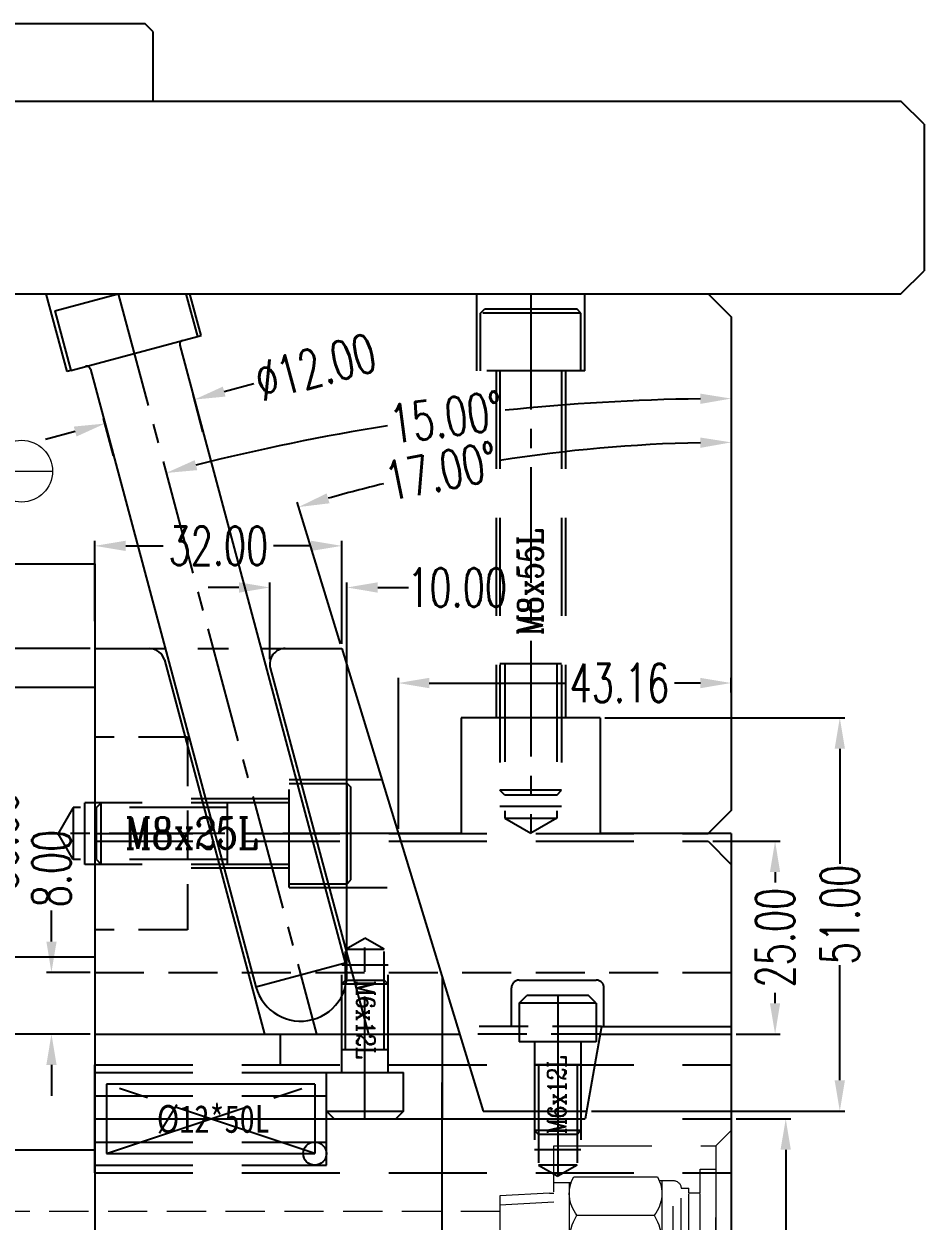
# Model space of a CAD drawing. Header units: inches. Extents: x 149964 to 151052, y -48230 to -47460.
# Drawn here: x 150584.4 to 150701.1, y -48035.6 to -47880.3 of the extents above; entities that cross this region are included whole.
import ezdxf

# ---------------------------------------------------------------- set-up
doc = ezdxf.new("R2010")
doc.units = ezdxf.units.IN
doc.header["$LTSCALE"] = 2
doc.header["$MEASUREMENT"] = 0
doc.header["$PDMODE"] = 3
doc.header["$PDSIZE"] = 0.3125
for name, pattern in [('ACAD_ISO02W100', [15, 12, -3]), ('CENTER', [50.8, 31.75, -6.35, 6.35, -6.35]), ('CENTER2', [1.125, 0.75, -0.125, 0.125, -0.125]), ('HIDDEN', [9.525, 6.35, -3.175])]:
    doc.linetypes.add(name, pattern=pattern)
doc.layers.get('0').update_dxf_attribs({"linetype": 'CONTINUOUS'})
doc.layers.get('Defpoints').update_dxf_attribs({"linetype": 'CONTINUOUS'})
for name, color, linetype in [('5', 5, 'CONTINUOUS'), ('CAV-COR', 1, 'CONTINUOUS'), ('Layer3', 3, 'CONTINUOUS'), ('PIN', 4, 'CONTINUOUS'), ('SCREW', 52, 'HIDDEN'), ('SILDE', 6, 'CONTINUOUS'), ('SLIDE', 6, 'CONTINUOUS'), ('SPRING', 160, 'CONTINUOUS'), ('WT', 4, 'CONTINUOUS'), ('文字', 1, 'CONTINUOUS')]:
    doc.layers.add(name, color=color, linetype=linetype)
for name, color, linetype, lineweight in [('dim', 3, 'CONTINUOUS', 15), ('WR', 122, 'HIDDEN', 18), ('螺絲', 42, 'ACAD_ISO02W100', 15)]:
    doc.layers.add(name, color=color, linetype=linetype, lineweight=lineweight)
doc.styles.add('ROMANC', font='romanc', dxfattribs={"width": 0.6, "height": 1})
doc.styles.get("Standard").update_dxf_attribs({"font": 'txt.shx', "width": 0.67})
doc.styles.add('新字体', font='KAIU.TTF', dxfattribs={"width": 0.75})
doc.dimstyles.new('2.00', dxfattribs={"dimtxt": 5, "dimasz": 4, "dimexe": 0.666, "dimexo": 0.626, "dimgap": 1, "dimtad": 0, "dimzin": 0, "dimdsep": 46, "dimtxsty": 'Standard', "dimcen": 0.09, "dimclrd": 3, "dimclre": 3, "dimclrt": 7, "dimazin": 0, "dimtfac": 1, "dimtofl": 0, "dimtmove": 0, "dimatfit": 0, "dimfxl": 0, "dimtolj": 1, "dimtzin": 0, "dimarcsym": 0})

# ---------------------------------------------------------------- blocks, each defined once
blk = doc.blocks.new('*D35298')
at = {"layer": 'Defpoints', "color": 0}
for p in [(150616.24, -47953.43), (150616.24, -47963.34), (150626.24, -48003.67)]:
    blk.add_point(p, dxfattribs=at)
at = {"layer": 'dim', "color": 3, "linetype": 'ByBlock', "lineweight": -2}
for p, q in [((150612.24, -47953.43), (150608.24, -47953.43)), ((150616.24, -47962.72), (150616.24, -47952.77)), ((150626.24, -48003.04), (150626.24, -47952.77)), ((150630.24, -47953.43), (150634.24, -47953.43))]:
    blk.add_line(p, q, dxfattribs=at)
at = {"layer": 'dim', "color": 3, "linetype": 'ByBlock'}
for points in [[(150612.24, -47954.1), (150612.24, -47952.76), (150616.24, -47953.43)], [(150630.24, -47952.76), (150630.24, -47954.1), (150626.24, -47953.43)]]:
    blk.add_solid(points, dxfattribs=at)
at = {"layer": 'dim', "color": 7, "linetype": 'ByBlock', "insert": (150640.54, -47953.43), "char_height": 5, "attachment_point": 5}
blk.add_mtext('\\A1;10.00', dxfattribs=at)
blk = doc.blocks.new('*D35300')
at = {"layer": 'Defpoints', "color": 0}
for p in [(150659.07, -47970.34), (150657.31, -48021.34), (150690.15, -48021.34)]:
    blk.add_point(p, dxfattribs=at)
at = {"layer": 'dim', "color": 3, "linetype": 'ByBlock', "lineweight": -2}
for p, q in [((150659.7, -47970.34), (150690.82, -47970.34)), ((150690.15, -47974.34), (150690.15, -47989.26)), ((150690.15, -48017.34), (150690.15, -48002.43)), ((150657.94, -48021.34), (150690.82, -48021.34))]:
    blk.add_line(p, q, dxfattribs=at)
at = {"layer": 'dim', "color": 3, "linetype": 'ByBlock'}
for points in [[(150690.82, -47974.34), (150689.48, -47974.34), (150690.15, -47970.34)], [(150689.48, -48017.34), (150690.82, -48017.34), (150690.15, -48021.34)]]:
    blk.add_solid(points, dxfattribs=at)
at = {"layer": 'dim', "color": 7, "linetype": 'ByBlock', "insert": (150690.15, -47995.84), "char_height": 5, "attachment_point": 5, "rotation": 90}
blk.add_mtext('\\A1;51.00', dxfattribs=at)
blk = doc.blocks.new('*D35302')
at = {"layer": 'Defpoints', "color": 0}
for p in [(150676.07, -47965.82), (150676.07, -47967.68), (150632.91, -47985.34)]:
    blk.add_point(p, dxfattribs=at)
at = {"layer": 'dim', "color": 3, "linetype": 'ByBlock', "lineweight": -2}
for p, q in [((150632.91, -47984.72), (150632.91, -47965.15)), ((150636.91, -47965.82), (150654.44, -47965.82)), ((150672.07, -47965.82), (150668.72, -47965.82)), ((150676.07, -47967.05), (150676.07, -47965.15))]:
    blk.add_line(p, q, dxfattribs=at)
at = {"layer": 'dim', "color": 3, "linetype": 'ByBlock'}
for points in [[(150636.91, -47965.15), (150636.91, -47966.49), (150632.91, -47965.82)], [(150672.07, -47966.49), (150672.07, -47965.15), (150676.07, -47965.82)]]:
    blk.add_solid(points, dxfattribs=at)
at = {"layer": 'dim', "color": 7, "linetype": 'ByBlock', "insert": (150661.58, -47965.82), "char_height": 5, "attachment_point": 5}
blk.add_mtext('\\A1;43.16', dxfattribs=at)
blk = doc.blocks.new('*D35303')
at = {"layer": 'Defpoints', "color": 0}
for p in [(150606.46, -47929.06), (150607.74, -47933.85), (150596.15, -47936.95)]:
    blk.add_point(p, dxfattribs=at)
at = {"layer": 'dim', "color": 3, "linetype": 'ByBlock', "lineweight": -2}
for p, q in [((150610.33, -47928.03), (150614.19, -47926.99)), ((150607.58, -47933.24), (150606.29, -47928.42)), ((150595.99, -47936.35), (150594.7, -47931.52)), ((150591.01, -47933.2), (150587.14, -47934.24))]:
    blk.add_line(p, q, dxfattribs=at)
at = {"layer": 'dim', "color": 3, "linetype": 'ByBlock'}
for points in [[(150610.15, -47927.38), (150610.5, -47928.67), (150606.46, -47929.06)], [(150591.18, -47933.85), (150590.83, -47932.56), (150594.87, -47932.17)]]:
    blk.add_solid(points, dxfattribs=at)
at = {"layer": 'dim', "color": 7, "linetype": 'ByBlock', "insert": (150622.17, -47924.85), "char_height": 5, "attachment_point": 5, "rotation": 15}
blk.add_mtext('%%c12.00', dxfattribs=at)
blk = doc.blocks.new('*D35311')
at = {"layer": 'Defpoints', "color": 0}
for p in [(150673.07, -47986.34), (150681.76, -47986.34), (150676.07, -48011.34)]:
    blk.add_point(p, dxfattribs=at)
at = {"layer": 'dim', "color": 3, "linetype": 'ByBlock', "lineweight": -2}
for p, q in [((150673.7, -47986.34), (150682.42, -47986.34)), ((150681.76, -47990.34), (150681.76, -47991.7)), ((150681.76, -48007.34), (150681.76, -48005.99)), ((150676.7, -48011.34), (150682.42, -48011.34))]:
    blk.add_line(p, q, dxfattribs=at)
at = {"layer": 'dim', "color": 3, "linetype": 'ByBlock'}
for points in [[(150682.42, -47990.34), (150681.09, -47990.34), (150681.76, -47986.34)], [(150681.09, -48007.34), (150682.42, -48007.34), (150681.76, -48011.34)]]:
    blk.add_solid(points, dxfattribs=at)
at = {"layer": 'dim', "color": 7, "linetype": 'ByBlock', "insert": (150681.76, -47998.84), "char_height": 5, "attachment_point": 5, "rotation": 90}
blk.add_mtext('\\A1;25.00', dxfattribs=at)
blk = doc.blocks.new('*D35312')
at = {"layer": 'Defpoints', "color": 0}
for p in [(150638.57, -48017), (150593.57, -48018.31), (150638.57, -48046.36)]:
    blk.add_point(p, dxfattribs=at)
at = {"layer": 'dim', "color": 3, "linetype": 'ByBlock', "lineweight": -2}
for p, q in [((150638.57, -48017.62), (150638.57, -48047.02)), ((150593.57, -48018.94), (150593.57, -48047.02)), ((150597.57, -48046.36), (150609.3, -48046.36)), ((150634.57, -48046.36), (150623.59, -48046.36))]:
    blk.add_line(p, q, dxfattribs=at)
at = {"layer": 'dim', "color": 3, "linetype": 'ByBlock'}
for points in [[(150597.57, -48045.69), (150597.57, -48047.02), (150593.57, -48046.36)], [(150634.57, -48047.02), (150634.57, -48045.69), (150638.57, -48046.36)]]:
    blk.add_solid(points, dxfattribs=at)
at = {"layer": 'dim', "color": 7, "linetype": 'ByBlock', "insert": (150616.44, -48046.36), "char_height": 5, "attachment_point": 5}
blk.add_mtext('\\A1;45.00', dxfattribs=at)
blk = doc.blocks.new('*D35889')
at = {"layer": 'Defpoints', "color": 0}
for p in [(150587.93, -48003.34), (150593.57, -48003.34), (150593.57, -48011.34)]:
    blk.add_point(p, dxfattribs=at)
at = {"layer": 'dim', "color": 3, "linetype": 'ByBlock', "lineweight": -2}
for p, q in [((150587.93, -47999.34), (150587.93, -47995.34)), ((150592.95, -48003.34), (150587.27, -48003.34)), ((150592.95, -48011.34), (150587.27, -48011.34)), ((150587.93, -48015.34), (150587.93, -48019.34))]:
    blk.add_line(p, q, dxfattribs=at)
at = {"layer": 'dim', "color": 3, "linetype": 'ByBlock'}
for points in [[(150587.27, -47999.34), (150588.6, -47999.34), (150587.93, -48003.34)], [(150588.6, -48015.34), (150587.27, -48015.34), (150587.93, -48011.34)]]:
    blk.add_solid(points, dxfattribs=at)
at = {"layer": 'dim', "color": 7, "linetype": 'ByBlock', "insert": (150587.93, -47989.88), "char_height": 5, "attachment_point": 5, "rotation": 90}
blk.add_mtext('\\A1;8.00', dxfattribs=at)
blk = doc.blocks.new('*D35890')
at = {"layer": 'Defpoints', "color": 0}
for p in [(150581.05, -47961.34), (150593.57, -47961.34), (150593.57, -48011.34)]:
    blk.add_point(p, dxfattribs=at)
at = {"layer": 'dim', "color": 3, "linetype": 'ByBlock', "lineweight": -2}
for p, q in [((150592.95, -47961.34), (150580.39, -47961.34)), ((150581.05, -47965.34), (150581.05, -47979.48)), ((150581.05, -48007.34), (150581.05, -47993.21)), ((150592.95, -48011.34), (150580.39, -48011.34))]:
    blk.add_line(p, q, dxfattribs=at)
at = {"layer": 'dim', "color": 3, "linetype": 'ByBlock'}
for points in [[(150581.72, -47965.34), (150580.39, -47965.34), (150581.05, -47961.34)], [(150580.39, -48007.34), (150581.72, -48007.34), (150581.05, -48011.34)]]:
    blk.add_solid(points, dxfattribs=at)
at = {"layer": 'dim', "color": 7, "linetype": 'ByBlock', "insert": (150581.05, -47986.34), "char_height": 5, "attachment_point": 5, "rotation": 90}
blk.add_mtext('\\A1;50.00', dxfattribs=at)
blk = doc.blocks.new('*D35952')
at = {"layer": 'Defpoints', "color": 0}
for p in [(150625.57, -47948.03), (150593.57, -47958.4), (150625.57, -47961.34)]:
    blk.add_point(p, dxfattribs=at)
at = {"layer": 'dim', "color": 3, "linetype": 'ByBlock', "lineweight": -2}
for p, q in [((150593.57, -47957.78), (150593.57, -47947.36)), ((150625.57, -47960.72), (150625.57, -47947.36)), ((150597.57, -47948.03), (150602.43, -47948.03)), ((150621.57, -47948.03), (150616.72, -47948.03))]:
    blk.add_line(p, q, dxfattribs=at)
at = {"layer": 'dim', "color": 3, "linetype": 'ByBlock'}
for points in [[(150597.57, -47947.36), (150597.57, -47948.7), (150593.57, -47948.03)], [(150621.57, -47948.7), (150621.57, -47947.36), (150625.57, -47948.03)]]:
    blk.add_solid(points, dxfattribs=at)
at = {"layer": 'dim', "color": 7, "linetype": 'ByBlock', "insert": (150609.57, -47948.03), "char_height": 5, "attachment_point": 5}
blk.add_mtext('\\A1;32.00', dxfattribs=at)
blk = doc.blocks.new('20160107.134953')
at = {"layer": 'SCREW'}
for p, q in [((-2.5, 16.05), (0, 17.49)), ((2.5, 16.05), (0, 17.49)), ((-2.5, 16.05), (2.5, 16.05)), ((-2.5, 3.05), (-2.5, 16.05)), ((2.5, 3.05), (2.5, 16.05)), ((-3, 0.05), (-3, 14.05)), ((-3, 14.05), (3, 14.05)), ((3, 0.05), (3, 14.05)), ((-2.5, 12.05), (-3, 11.55)), ((-3, 11.55), (3, 11.55)), ((-2.5, 12.05), (2.5, 12.05)), ((2.5, 12.05), (3, 11.55)), ((-3, 3.05), (3, 3.05)), ((-5, 0.05), (5, 0.05)), ((-5, -4.95), (-5, 0.05)), ((5, -4.95), (5, 0.05)), ((-5, -4.95), (5, -4.95)), ((-4, -5.95), (4, -5.95)), ((5, -4.95), (4, -5.95))]:
    blk.add_line(p, q, dxfattribs=at)
at = {"layer": 'SCREW', "linetype": 'CENTER', "ltscale": 5}
blk.add_line((0, -5.95), (0, 17.49), dxfattribs=at)
at = {"layer": 'SCREW', "linetype": 'Continuous'}
blk.add_line((-5, -4.95), (-4, -5.95), dxfattribs=at)
at = {"layer": 'dim', "linetype": 'ByBlock', "ltscale": 0.3, "style": 'ROMANC', "width": 0.8}
blk.add_text('M6x12L', height=2.383, rotation=270, dxfattribs=at).set_placement((-1.09, 12))
blk = doc.blocks.new('*D37134')
at = {"layer": 'Defpoints', "color": 0}
for p in [(150676.07, -47918.34), (150657.13, -47935.55), (150625.57, -47961.34), (150676.07, -47982.34), (150643.92, -48021.34)]:
    blk.add_point(p, dxfattribs=at)
at = {"layer": 'dim', "color": 3, "linetype": 'ByBlock', "lineweight": -2}
blk.add_line((150625.39, -47960.75), (150619.77, -47942.36), dxfattribs=at)
for start, end in [(91.1942, 98.9921), (103.591, 105.8058)]:
    blk.add_arc((150676.07, -48126.52), 191.91, start, end, dxfattribs=at)
at = {"layer": 'dim', "color": 3, "linetype": 'ByBlock'}
for points in [[(150672.08, -47935.32), (150672.07, -47933.98), (150676.07, -47934.61)], [(150623.61, -47941.23), (150623.99, -47942.51), (150619.96, -47943)]]:
    blk.add_solid(points, dxfattribs=at)
at = {"layer": 'dim', "color": 7, "linetype": 'ByBlock', "insert": (150638.5, -47938.32), "char_height": 5, "attachment_point": 5, "rotation": 11.2916}
blk.add_mtext('\\A1;17.00%%d', dxfattribs=at)
blk = doc.blocks.new('*D37135')
at = {"layer": 'Defpoints', "color": 0}
for p in [(150596.57, -47915.34), (150676.07, -47918.34), (150654.07, -47929.79), (150676.07, -47982.34), (150622.3, -48011.34)]:
    blk.add_point(p, dxfattribs=at)
at = {"layer": 'dim', "color": 3, "linetype": 'ByBlock', "lineweight": -2}
for start, end in [(90.8095, 95.9415), (99.0585, 104.1905)]:
    blk.add_arc((150676.07, -48212.04), 283.11, start, end, dxfattribs=at)
at = {"layer": 'dim', "color": 3, "linetype": 'ByBlock'}
for points in [[(150672.08, -47929.62), (150672.07, -47928.29), (150676.07, -47928.93)], [(150606.5, -47936.92), (150606.84, -47938.21), (150602.8, -47938.58)]]:
    blk.add_solid(points, dxfattribs=at)
at = {"layer": 'dim', "color": 7, "linetype": 'ByBlock', "insert": (150639.12, -47931.35), "char_height": 5, "attachment_point": 5, "rotation": 7.5}
blk.add_mtext('\\A1;15.00%%d', dxfattribs=at)
blk = doc.blocks.new('20151021.111546')
at = {"layer": 'SCREW'}
for p, q in [((2.5, 16), (5, 17.44)), ((7.5, 16), (5, 17.44)), ((2.5, 16), (7.5, 16)), ((2.5, 3), (2.5, 16)), ((7.5, 3), (7.5, 16)), ((2, 0), (2, 14)), ((2, 14), (8, 14)), ((8, 0), (8, 14)), ((2.5, 12), (2, 11.5)), ((2, 11.5), (8, 11.5)), ((2.5, 12), (7.5, 12)), ((7.5, 12), (8, 11.5)), ((2, 3), (8, 3)), ((0, 0), (10, 0)), ((0, -5), (0, 0)), ((10, -5), (10, 0)), ((0, -5), (10, -5)), ((1, -6), (9, -6)), ((10, -5), (9, -6))]:
    blk.add_line(p, q, dxfattribs=at)
at = {"layer": 'SCREW', "linetype": 'CENTER', "ltscale": 0.25}
blk.add_line((5, -6), (5, 17.44), dxfattribs=at)
at = {"layer": 'SCREW', "linetype": 'Continuous'}
blk.add_line((0, -5), (1, -6), dxfattribs=at)
at = {"layer": 'dim', "linetype": 'ByBlock', "ltscale": 0.3, "style": 'ROMANC', "width": 0.8}
blk.add_text('M6x12L', height=2.383, rotation=270, dxfattribs=at).set_placement((3.91, 11.95))
blk = doc.blocks.new('*D37136')
at = {"layer": 'Defpoints', "color": 0}
for p in [(150676.07, -48022.34), (150683.14, -48022.34), (150673.07, -48066.34)]:
    blk.add_point(p, dxfattribs=at)
at = {"layer": 'dim', "color": 3, "linetype": 'ByBlock', "lineweight": -2}
for p, q in [((150676.7, -48022.34), (150683.8, -48022.34)), ((150683.14, -48026.34), (150683.14, -48037.2)), ((150683.14, -48062.34), (150683.14, -48051.49)), ((150673.7, -48066.34), (150683.8, -48066.34))]:
    blk.add_line(p, q, dxfattribs=at)
at = {"layer": 'dim', "color": 3, "linetype": 'ByBlock'}
for points in [[(150683.8, -48026.34), (150682.47, -48026.34), (150683.14, -48022.34)], [(150682.47, -48062.34), (150683.8, -48062.34), (150683.14, -48066.34)]]:
    blk.add_solid(points, dxfattribs=at)
at = {"layer": 'dim', "color": 7, "linetype": 'ByBlock', "insert": (150683.14, -48044.34), "char_height": 5, "attachment_point": 5, "rotation": 90}
blk.add_mtext('\\A1;44.00', dxfattribs=at)
blk = doc.blocks.new('20150129.111502')
at = {"layer": '5', "color": 122, "linetype": 'HIDDEN', "lineweight": 0}
for p, q in [((0, 14.5), (0, -14.5)), ((2, 12.5), (0, 14.5)), ((2, 12.5), (2, -12.5)), ((23, 12.5), (2, 12.5)), ((23, -12.5), (23, 12.5)), ((2, -9.5), (2, 9.5)), ((4.01, 9.5), (2, 9.5)), ((4.01, 6.4), (4.01, 9.5)), ((7.51, -8), (7.51, 8)), ((9.33, 8), (7.51, 8)), ((9, 8), (9, -8)), ((20.43, 8.5), (9.57, 8.5)), ((4.01, -6.4), (4.01, 6.4)), ((5.51, 6.4), (4.01, 6.4)), ((5.51, 6.4), (5.51, 7)), ((6.51, 7), (5.51, 7)), ((5.51, 6.4), (5.51, 7)), ((5.51, -6.4), (5.51, 6.4)), ((6.51, -7), (6.51, 7)), ((23, 7.75), (20.77, 7.75)), ((21, 7.75), (21, -7.75)), ((23.56, 6.35), (23, 6.35)), ((23.56, 6.35), (30, 6.01)), ((23, 5.19), (30, 4.82)), ((30, 6.01), (30, -6.01)), ((20.01, 3.5), (9.99, 3.5)), ((20.01, -3.5), (9.99, -3.5)), ((23, -5.19), (30, -4.82)), ((23.56, -6.35), (30, -6.01)), ((5.51, -6.4), (4.01, -6.4)), ((4.01, -6.4), (4.01, -9.5)), ((5.51, -6.4), (5.51, -7)), ((5.51, -6.4), (5.51, -7)), ((6.51, -7), (5.51, -7)), ((23, -7.75), (20.77, -7.75)), ((23.56, -6.35), (23, -6.35)), ((9.33, -8), (7.51, -8)), ((20.43, -8.5), (9.57, -8.5)), ((4.01, -9.5), (2, -9.5)), ((2, -12.5), (0, -14.5)), ((23, -12.5), (2, -12.5))]:
    blk.add_line(p, q, dxfattribs=at)
at = {"layer": '5', "color": 122, "linetype": 'CENTER', "lineweight": 0, "ltscale": 0.5}
blk.add_line((0, 0), (30, 0), dxfattribs=at)
at = {"layer": '5', "color": 122, "linetype": 'HIDDEN', "lineweight": 0}
for centre, radius, start, end in [((7.51, 7), 1, 90, 180), ((13.47, 6.32), 4.47, 150.752, 219.0183), ((16.53, 6.32), 4.47, 320.9817, 29.248), ((15.66, 0), 6.66, 148.3016, 211.6984), ((14.34, 0), 6.66, 328.3016, 31.6984), ((13.47, -6.32), 4.47, 140.9817, 209.248), ((16.53, -6.32), 4.47, 330.752, 39.0183), ((7.51, -7), 1, 180, 270)]:
    blk.add_arc(centre, radius, start, end, dxfattribs=at)

msp = doc.modelspace()

# ---------------------------------------------------------------- linework, layer by layer
at = {"linetype": 'Continuous'}
for p, q in [((150600.075, -47880.345), (150502.075, -47880.345)), ((150601.075, -47881.345), (150600.075, -47880.345)), ((150601.075, -47881.345), (150601.075, -47890.345)), ((150404.075, -47890.345), (150698.075, -47890.345)), ((150701.075, -47893.345), (150698.075, -47890.345)), ((150701.075, -47893.345), (150701.075, -47912.345)), ((150698.075, -47915.345), (150701.075, -47912.345)), ((150404.075, -47915.345), (150698.075, -47915.345)), ((150673.075, -47915.345), (150676.075, -47918.345)), ((150676.075, -47918.345), (150676.075, -47982.345)), ((150676.075, -47982.345), (150673.075, -47985.345)), ((150676.075, -47989.345), (150676.075, -48063.345))]:
    msp.add_line(p, q, dxfattribs=at)
at = {"linetype": 'HIDDEN'}
for p, q in [((150643.075, -47925.345), (150643.075, -47915.345)), ((150657.075, -47925.345), (150657.075, -47915.345)), ((150657.075, -47925.345), (150643.075, -47925.345)), ((150645.575, -47925.345), (150645.575, -47970.345)), ((150654.575, -47925.345), (150654.575, -47970.345)), ((150618.759, -47992.345), (150618.759, -47978.345)), ((150618.759, -47978.345), (150630.772, -47978.345)), ((150618.759, -47980.845), (150605.575, -47980.845)), ((150618.759, -47989.845), (150605.575, -47989.845)), ((150618.759, -47992.345), (150635.052, -47992.345))]:
    msp.add_line(p, q, dxfattribs=at)
at = {"color": 8, "linetype": 'HIDDEN'}
for p, q in [((150593.575, -47985.345), (150673.075, -47985.345)), ((150593.575, -47986.345), (150673.075, -47986.345)), ((150673.075, -47986.345), (150676.075, -47989.345))]:
    msp.add_line(p, q, dxfattribs=at)
at = {"layer": 'CAV-COR'}
for p, q in [((150508.575, -47950.345), (150593.575, -47950.345)), ((150593.575, -47950.345), (150593.575, -48026.345)), ((150508.575, -48026.345), (150593.575, -48026.345))]:
    msp.add_line(p, q, dxfattribs=at)
at = {"layer": 'PIN'}
for p, q in [((150589.952, -47925.402), (150587.257, -47915.345)), ((150588.364, -47917.545), (150596.575, -47915.345)), ((150605.375, -47915.345), (150606.856, -47920.872)), ((150607.339, -47920.743), (150605.892, -47915.345)), ((150588.364, -47917.545), (150590.435, -47925.272)), ((150590.435, -47925.272), (150606.856, -47920.872)), ((150606.856, -47920.872), (150607.339, -47920.743)), ((150604.57, -47922.002), (150626.036, -48002.115)), ((150590.435, -47925.272), (150589.952, -47925.402)), ((150592.979, -47925.108), (150614.445, -48005.22)), ((150614.445, -48005.22), (150626.036, -48002.115))]:
    msp.add_line(p, q, dxfattribs=at)
at = {"layer": 'PIN', "linetype": 'CENTER2', "ltscale": 10}
msp.add_line((150596.575, -47915.345), (150622.298, -48011.345), dxfattribs=at)
at = {"layer": 'PIN'}
for centre, radius, start, end in [((150605.053, -47921.873), 0.5, 105, 195), ((150592.496, -47925.238), 0.5, 15, 105), ((150620.241, -48003.668), 6, 195, 15)]:
    msp.add_arc(centre, radius, start, end, dxfattribs=at)
at = {"layer": 'SCREW', "linetype": 'CENTER2', "ltscale": 10}
for p, q in [((150650.075, -47915.345), (150650.075, -47985.293)), ((150632.912, -47985.345), (150588.575, -47985.345))]:
    msp.add_line(p, q, dxfattribs=at)
at = {"layer": 'SCREW'}
for p, q in [((150643.575, -47917.845), (150644.075, -47917.345)), ((150656.575, -47917.845), (150643.575, -47917.845)), ((150643.575, -47925.345), (150643.575, -47917.845)), ((150656.075, -47917.345), (150644.075, -47917.345)), ((150656.575, -47917.845), (150656.075, -47917.345)), ((150656.575, -47925.345), (150656.575, -47917.845)), ((150646.075, -47925.345), (150646.075, -47981.845)), ((150654.075, -47925.345), (150654.075, -47981.845)), ((150654.075, -47963.345), (150646.075, -47963.345)), ((150646.7, -47963.345), (150646.7, -47983.345)), ((150653.45, -47963.345), (150653.45, -47983.345)), ((150618.759, -47978.845), (150626.259, -47978.845)), ((150626.259, -47978.845), (150626.759, -47979.345)), ((150626.259, -47991.845), (150626.259, -47978.845)), ((150626.759, -47991.345), (150626.759, -47979.345)), ((150654.075, -47979.72), (150646.075, -47979.72)), ((150646.7, -47980.345), (150646.075, -47979.72)), ((150653.45, -47980.345), (150654.075, -47979.72)), ((150618.759, -47981.345), (150592.259, -47981.345)), ((150592.259, -47989.345), (150592.259, -47981.345)), ((150593.759, -47981.97), (150594.384, -47981.345)), ((150594.384, -47989.345), (150594.384, -47981.345)), ((150610.759, -47989.345), (150610.759, -47981.345)), ((150653.45, -47980.345), (150646.7, -47980.345)), ((150590.759, -47981.97), (150588.811, -47985.345)), ((150610.759, -47981.97), (150590.759, -47981.97)), ((150590.759, -47981.97), (150590.759, -47988.72)), ((150593.759, -47988.72), (150593.759, -47981.97)), ((150654.075, -47981.845), (150646.075, -47981.845)), ((150646.7, -47983.345), (150650.075, -47985.293)), ((150646.7, -47983.345), (150653.45, -47983.345)), ((150653.45, -47983.345), (150650.075, -47985.293)), ((150590.759, -47988.72), (150588.811, -47985.345)), ((150610.759, -47988.72), (150590.759, -47988.72)), ((150593.759, -47988.72), (150594.384, -47989.345)), ((150618.759, -47989.345), (150592.259, -47989.345)), ((150618.759, -47991.845), (150626.259, -47991.845)), ((150626.259, -47991.845), (150626.759, -47991.345))]:
    msp.add_line(p, q, dxfattribs=at)
at = {"layer": 'SILDE', "linetype": 'ByBlock'}
for p, q in [((150593.575, -47961.345), (150602.689, -47961.345)), ((150606.9, -47961.345), (150610.9, -47961.345)), ((150615.112, -47961.345), (150625.575, -47961.345)), ((150625.575, -47961.345), (150643.919, -48021.345)), ((150602.568, -47962.827), (150615.569, -48011.345)), ((150616.304, -47963.862), (150629.027, -48011.345)), ((150557.318, -47966.345), (150593.575, -47966.345)), ((150641.075, -47970.345), (150641.075, -47985.345)), ((150659.075, -47970.345), (150641.075, -47970.345)), ((150659.075, -47970.345), (150659.075, -47985.345)), ((150641.075, -47985.345), (150632.912, -47985.345)), ((150676.075, -47985.345), (150659.075, -47985.345)), ((150676.075, -47985.345), (150676.075, -48010.345)), ((150573.723, -48001.345), (150593.575, -48001.345)), ((150638.575, -48003.866), (150638.575, -48022.345)), ((150659.251, -48010.345), (150657.135, -48022.345)), ((150659.251, -48010.345), (150676.075, -48010.345)), ((150593.575, -48011.345), (150640.861, -48011.345)), ((150659.075, -48011.345), (150676.075, -48011.345)), ((150643.919, -48021.345), (150657.311, -48021.345)), ((150638.575, -48022.345), (150657.135, -48022.345))]:
    msp.add_line(p, q, dxfattribs=at)
at = {"layer": 'SILDE', "linetype": 'HIDDEN', "ltscale": 0.5}
for p, q in [((150605.575, -47972.845), (150593.575, -47972.845)), ((150605.575, -47972.845), (150605.575, -47997.845)), ((150605.575, -47997.845), (150593.575, -47997.845)), ((150593.575, -48003.345), (150676.075, -48003.345)), ((150659.251, -48010.345), (150640.556, -48010.345)), ((150659.075, -48011.345), (150640.861, -48011.345))]:
    msp.add_line(p, q, dxfattribs=at)
at = {"layer": 'SILDE', "linetype": 'ByBlock'}
for centre, start, end in [((150600.636, -47963.345), 15, 90), ((150618.236, -47963.345), 90, 195)]:
    msp.add_arc(centre, 2, start, end, dxfattribs=at)
at = {"layer": 'SLIDE', "linetype": 'HIDDEN'}
for p, q in [((150648.575, -48004.345), (150658.575, -48004.345)), ((150647.575, -48010.345), (150647.575, -48005.345)), ((150659.575, -48010.345), (150659.575, -48005.345))]:
    msp.add_line(p, q, dxfattribs=at)
for centre, start, end in [((150648.575, -48005.345), 90, 180), ((150658.575, -48005.345), 0, 90)]:
    msp.add_arc(centre, 1, start, end, dxfattribs=at)
at = {"layer": 'SPRING', "linetype": 'HIDDEN'}
for p, q in [((150617.575, -48011.345), (150617.575, -48015.345)), ((150593.575, -48015.345), (150676.075, -48015.345)), ((150593.575, -48016.345), (150623.575, -48016.345)), ((150593.575, -48019.345), (150623.575, -48019.345)), ((150593.575, -48025.345), (150623.575, -48025.345)), ((150593.575, -48028.345), (150623.575, -48028.345)), ((150593.575, -48029.345), (150676.075, -48029.345))]:
    msp.add_line(p, q, dxfattribs=at)
at = {"layer": 'SPRING'}
for p, q in [((150593.575, -48029.345), (150593.575, -48015.345)), ((150623.575, -48028.345), (150623.575, -48016.345))]:
    msp.add_line(p, q, dxfattribs=at)
at = {"layer": 'SPRING', "linetype": 'CENTER', "ltscale": 10}
for p, q in [((150622.075, -48017.845), (150595.075, -48017.845)), ((150595.075, -48026.845), (150622.075, -48026.845))]:
    msp.add_line(p, q, dxfattribs=at)
at = {"layer": 'SPRING', "linetype": 'CENTER', "ltscale": 0.3}
for p, q in [((150595.075, -48026.845), (150622.075, -48017.845)), ((150622.075, -48026.845), (150595.075, -48017.845)), ((150595.075, -48017.845), (150595.075, -48026.845)), ((150622.075, -48017.845), (150622.075, -48026.845))]:
    msp.add_line(p, q, dxfattribs=at)
at = {"layer": 'SPRING', "linetype": 'CENTER'}
msp.add_line((150593.575, -48022.345), (150676.075, -48022.345), dxfattribs=at)
at = {"layer": 'SPRING', "linetype": 'Continuous'}
msp.add_circle((150622.075, -48026.845), 1.5, dxfattribs=at)
at = {"layer": 'WR', "linetype": 'CENTER', "ltscale": 0.2}
msp.add_line((150456.075, -47938.345), (150588.075, -47938.345), dxfattribs=at)
at = {"layer": 'WR', "linetype": 'HIDDEN', "ltscale": 0.4}
msp.add_line((150646.075, -48034.345), (150456.075, -48034.345), dxfattribs=at)
at = {"layer": 'WR', "linetype": 'ByBlock'}
msp.add_circle((150584.075, -47938.345), 4, dxfattribs=at)

# ---------------------------------------------------------------- block references
at = {"layer": 'SCREW', "linetype": 'ByBlock', "ltscale": 0.3}
msp.add_blockref('20151021.111546', (150623.575, -48016.345), dxfattribs=at)
at = {"layer": 'WT', "linetype": 'ByBlock', "xscale": -0.9999999999999991}
msp.add_blockref('20150129.111502', (150676.075, -48038.345), dxfattribs=at)
at = {"layer": '螺絲', "rotation": 180}
msp.add_blockref('20160107.134953', (150653.575, -48012.299), dxfattribs=at)

# ---------------------------------------------------------------- texts
at = {"layer": 'Layer3', "style": 'ROMANC', "width": 0.8}
msp.add_text('M8x55L', height=3.2518, rotation=810, dxfattribs=at).set_placement((150651.649, -47959.635))
msp.add_text('M8x25L', height=4.0648, dxfattribs=at).set_placement((150597.453, -47987.313))
at = {"layer": '文字', "style": '新字体', "width": 0.8}
msp.add_text('%%C12*50L', height=3.5968, dxfattribs=at).set_placement((150601.595, -48024.146))

# ---------------------------------------------------------------- dimensions: what is measured, and where the dimension line sits
at = {"layer": 'dim', "linetype": 'ByBlock'}
dim = msp.add_angular_dim_2l(base=(150654.075, -47929.786), line1=((150676.075, -47918.345), (150676.075, -47982.345)), line2=((150596.575, -47915.345), (150622.298, -48011.345)), dimstyle='2.00', dxfattribs=at)
dim.commit()
dim.dimension.update_dxf_attribs({"geometry": '*D37135', "text_midpoint": (150639.121, -47931.352)})
dim = msp.add_aligned_dim(p1=(150596.153, -47936.952), p2=(150607.744, -47933.846), distance=4.953, text='%%c<>', dimstyle='2.00', dxfattribs=at)
dim.commit()
dim.dimension.update_dxf_attribs({"geometry": '*D35303', "text_midpoint": (150622.166, -47924.854)})
dim = msp.add_angular_dim_2l(base=(150657.125, -47935.548), line1=((150676.075, -47918.345), (150676.075, -47982.345)), line2=((150625.575, -47961.345), (150643.919, -48021.345)), dimstyle='2.00', dxfattribs=at)
dim.commit()
dim.dimension.update_dxf_attribs({"geometry": '*D37134', "text_midpoint": (150638.498, -47938.325), "dimtype": 162})
dim = msp.add_linear_dim(base=(150625.575, -47948.03), p1=(150593.575, -47958.404), p2=(150625.575, -47961.345), dimstyle='2.00', dxfattribs=at)
dim.commit()
dim.dimension.update_dxf_attribs({"geometry": '*D35952', "text_midpoint": (150609.575, -47948.03)})
for base, p1, p2, angle, picture, middle in [((150616.2362, -47953.431), (150626.2408, -48003.6676), (150616.2362, -47963.3448), 180, '*D35298', (150640.5449, -47953.431)), ((150676.075, -47965.821), (150632.912, -47985.345), (150676.075, -47967.68), 180, '*D35302', (150661.577, -47965.821)), ((150690.15, -48021.345), (150659.075, -47970.345), (150657.311, -48021.345), 90, '*D35300', (150690.15, -47995.845))]:
    dim = msp.add_linear_dim(base=base, p1=p1, p2=p2, angle=angle, dimstyle='2.00', dxfattribs=at)
    dim.commit()
    dim.dimension.update_dxf_attribs({"geometry": picture, "text_midpoint": middle, "dimtype": 160})
for base, p1, p2, picture, middle in [((150581.054, -47961.345), (150593.575, -48011.345), (150593.575, -47961.345), '*D35890', (150581.054, -47986.345)), ((150587.935, -48003.345), (150593.575, -48011.345), (150593.575, -48003.345), '*D35889', (150587.935, -47989.878)), ((150681.758, -47986.345), (150676.075, -48011.345), (150673.075, -47986.345), '*D35311', (150681.758, -47998.845)), ((150683.138, -48022.345), (150673.075, -48066.345), (150676.075, -48022.345), '*D37136', (150683.138, -48044.345))]:
    dim = msp.add_linear_dim(base=base, p1=p1, p2=p2, angle=90, dimstyle='2.00', dxfattribs=at)
    dim.commit()
    dim.dimension.update_dxf_attribs({"geometry": picture, "text_midpoint": middle})
dim = msp.add_linear_dim(base=(150638.575, -48046.358), p1=(150593.575, -48018.309), p2=(150638.575, -48016.998), dimstyle='2.00', dxfattribs=at)
dim.commit()
dim.dimension.update_dxf_attribs({"geometry": '*D35312', "text_midpoint": (150616.443, -48046.358), "dimtype": 160})

doc.saveas('drawing.dxf')
